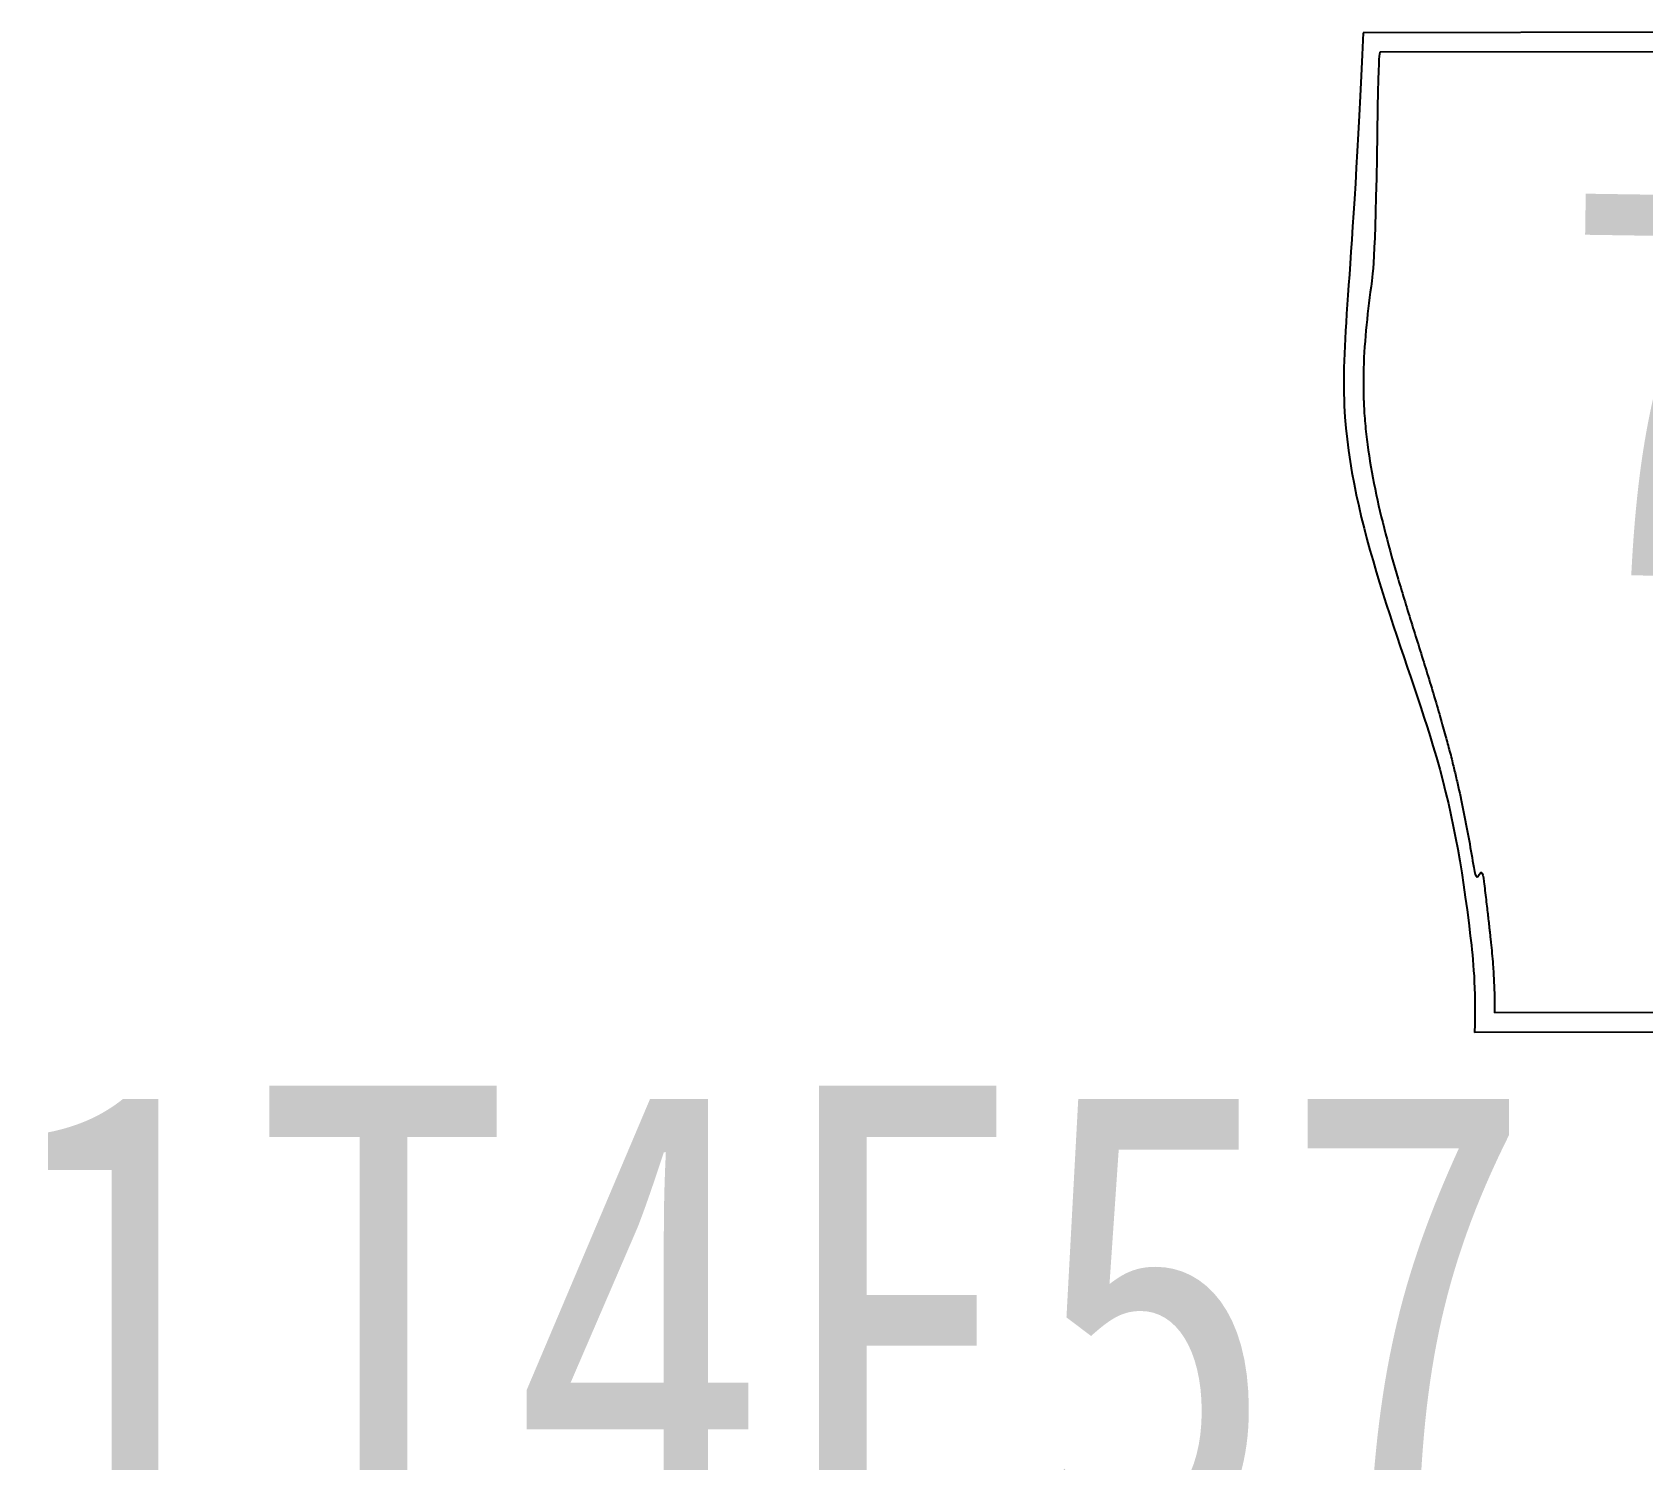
# Model space of a CAD drawing. Header units: millimetres. Extents: x 950 to 32641, y 607 to 32298.
# Drawn here: x 8490 to 16703, y 18293 to 25575 of the extents above; entities that cross this region are included whole.
import ezdxf

# ---------------------------------------------------------------- set-up
doc = ezdxf.new("R2010")
doc.units = ezdxf.units.MM
for name, color, linetype in [('O', 253, 'Continuous'), ('PD', 40, 'Continuous'), ('PUB_TEXT', 7, 'Continuous'), ('PUB_WINDW', 7, 'Continuous')]:
    doc.layers.add(name, color=color, linetype=linetype)
doc.styles.add('-宋体', font='SimSun.ttf', dxfattribs={"width": 0.8})

# ---------------------------------------------------------------- blocks, each defined once
blk = doc.blocks.new('A$C30363566')
at = {"layer": 'O', "color": 252}
for p, q in [((6700, 15923.4), (6700, 14316.6)), ((6800, 15923.4), (6800, 14401.5)), ((11700, 15923.4), (11700, 14979.6)), ((11800, 15923.4), (11800, 14877.8))]:
    blk.add_line(p, q, dxfattribs=at)
for points, knots in [([(6800, 14401.5), (6823.2, 14397.7), (6846.4, 14393.8), (7845.1, 14377.8), (7920.2, 14365.9), (8069.7, 14344.8), (8144.2, 14335.7), (8292.6, 14321.9), (8366.6, 14317.2), (8461.8, 14315.3), (8483.3, 14315.1), (8521.2, 14315.3), (8537.7, 14315.6), (8565.2, 14316.3), (8576.3, 14316.6), (8596.2, 14317.5), (8605.1, 14317.9), (8622.8, 14318.8), (8631.7, 14319.4), (8658.3, 14321.1), (8676.1, 14322.5), (8729.5, 14327.2), (8765.3, 14331.1), (8875.9, 14345.6), (8951.2, 14358.5), (9102.8, 14389.4), (9179.1, 14407.4), (9332.6, 14446.9), (9409.7, 14468.5), (9564.7, 14513.9), (9642.5, 14537.7), (9798.7, 14586), (9877.1, 14610.5), (10034.2, 14658.7), (10113, 14682.4), (10224.4, 14714.2), (10256.8, 14723.3), (10314.7, 14739.1), (10340.1, 14745.8), (10379.3, 14756), (10393, 14759.5), (10418.4, 14765.8), (10430, 14768.7), (10453.1, 14774.3), (10464.7, 14777.1), (10499.3, 14785.3), (10522.4, 14790.7), (10591.7, 14806.2), (10637.7, 14815.9), (10775.8, 14843.5), (10867.7, 14859.8), (11083.5, 14894.1), (10907.3, 14911), (11046.7, 14928.1), (11061.9, 14929.9), (11107.5, 14935.4), (11137.9, 14938.9), (11180.1, 14943.7), (11191.9, 14945.1), (11227.4, 14949.1), (11251.1, 14951.7), (11279.2, 14954.8), (11283.5, 14955.3), (11296.7, 14956.7), (11305.4, 14957.6), (11323.1, 14959.6), (11332.1, 14960.5), (11359.1, 14963.3), (11377.4, 14965.1), (11415.3, 14968.6), (11434.8, 14970.2), (11483.9, 14973.8), (11514.3, 14975.6), (11579.2, 14978.3), (11613.7, 14979.2), (11666.8, 14979.6), (11683.1, 14979.7), (11700, 14979.6)], [88.231779, 88.231779, 88.231779, 88.231779, 161.747046, 161.747046, 401.160311, 401.160311, 640.573576, 640.573576, 879.986841, 879.986841, 949.693029, 949.693029, 1003.193078, 1003.193078, 1039.2435, 1039.2435, 1068.020962, 1068.020962, 1096.798425, 1096.798425, 1154.35335, 1154.35335, 1269.4632, 1269.4632, 1508.729969, 1508.729969, 1747.996738, 1747.996738, 1987.263507, 1987.263507, 2226.530276, 2226.530276, 2465.797044, 2465.797044, 2705.063813, 2705.063813, 2803.31762, 2803.31762, 2880.173403, 2880.173403, 2921.703942, 2921.703942, 2956.654255, 2956.654255, 2991.604568, 2991.604568, 3061.505194, 3061.505194, 3201.306445, 3201.306445, 3480.908948, 3480.908948, 3858.287552, 3858.287552, 3904.430683, 3904.430683, 3996.716946, 3996.716946, 4032.532506, 4032.532506, 4104.163625, 4104.163625, 4117.385379, 4117.385379, 4143.828886, 4143.828886, 4170.272392, 4170.272392, 4223.159406, 4223.159406, 4276.04642, 4276.04642, 4351.444775, 4351.444775, 4426.843129, 4426.843129, 4458.98286, 4458.98286, 4458.98286, 4458.98286]), ([(6700, 14316.6), (7932.8, 14262.1), (8859.1, 14094.7), (10220.8, 14686.1), (11036.3, 14830.2), (11565.9, 14884.7), (11800, 14877.8)], [0, 0, 0, 0, 1051.951205, 2928.188463, 4117.742845, 4520.397149, 4520.397149, 4520.397149, 4520.397149])]:
    blk.add_open_spline(points, degree=3, knots=knots, dxfattribs=at)
blk = doc.blocks.new('1T4F57')
at = {"layer": 'PD', "rotation": 270.084029135063}
blk.add_blockref('A$C30363566', (-5579.8, 5855.4), dxfattribs=at)
at = {"layer": 'PUB_TEXT', "style": '-宋体', "width": 0.8}
blk.add_text('7+1F', height=2000, rotation=359.14075, dxfattribs=at).set_placement((9733.1, -3585.7))

msp = doc.modelspace()

# ---------------------------------------------------------------- block references
at = {"layer": 'PUB_WINDW'}
msp.add_blockref('1T4F57', (6529.8, 26396.1), dxfattribs=at)

# ---------------------------------------------------------------- texts
at = {"layer": 'PUB_TEXT', "style": '-宋体', "width": 0.8}
msp.add_text('1T4F57', height=2400, dxfattribs=at).set_placement((8319.8, 17801.7))

doc.saveas('drawing.dxf')
